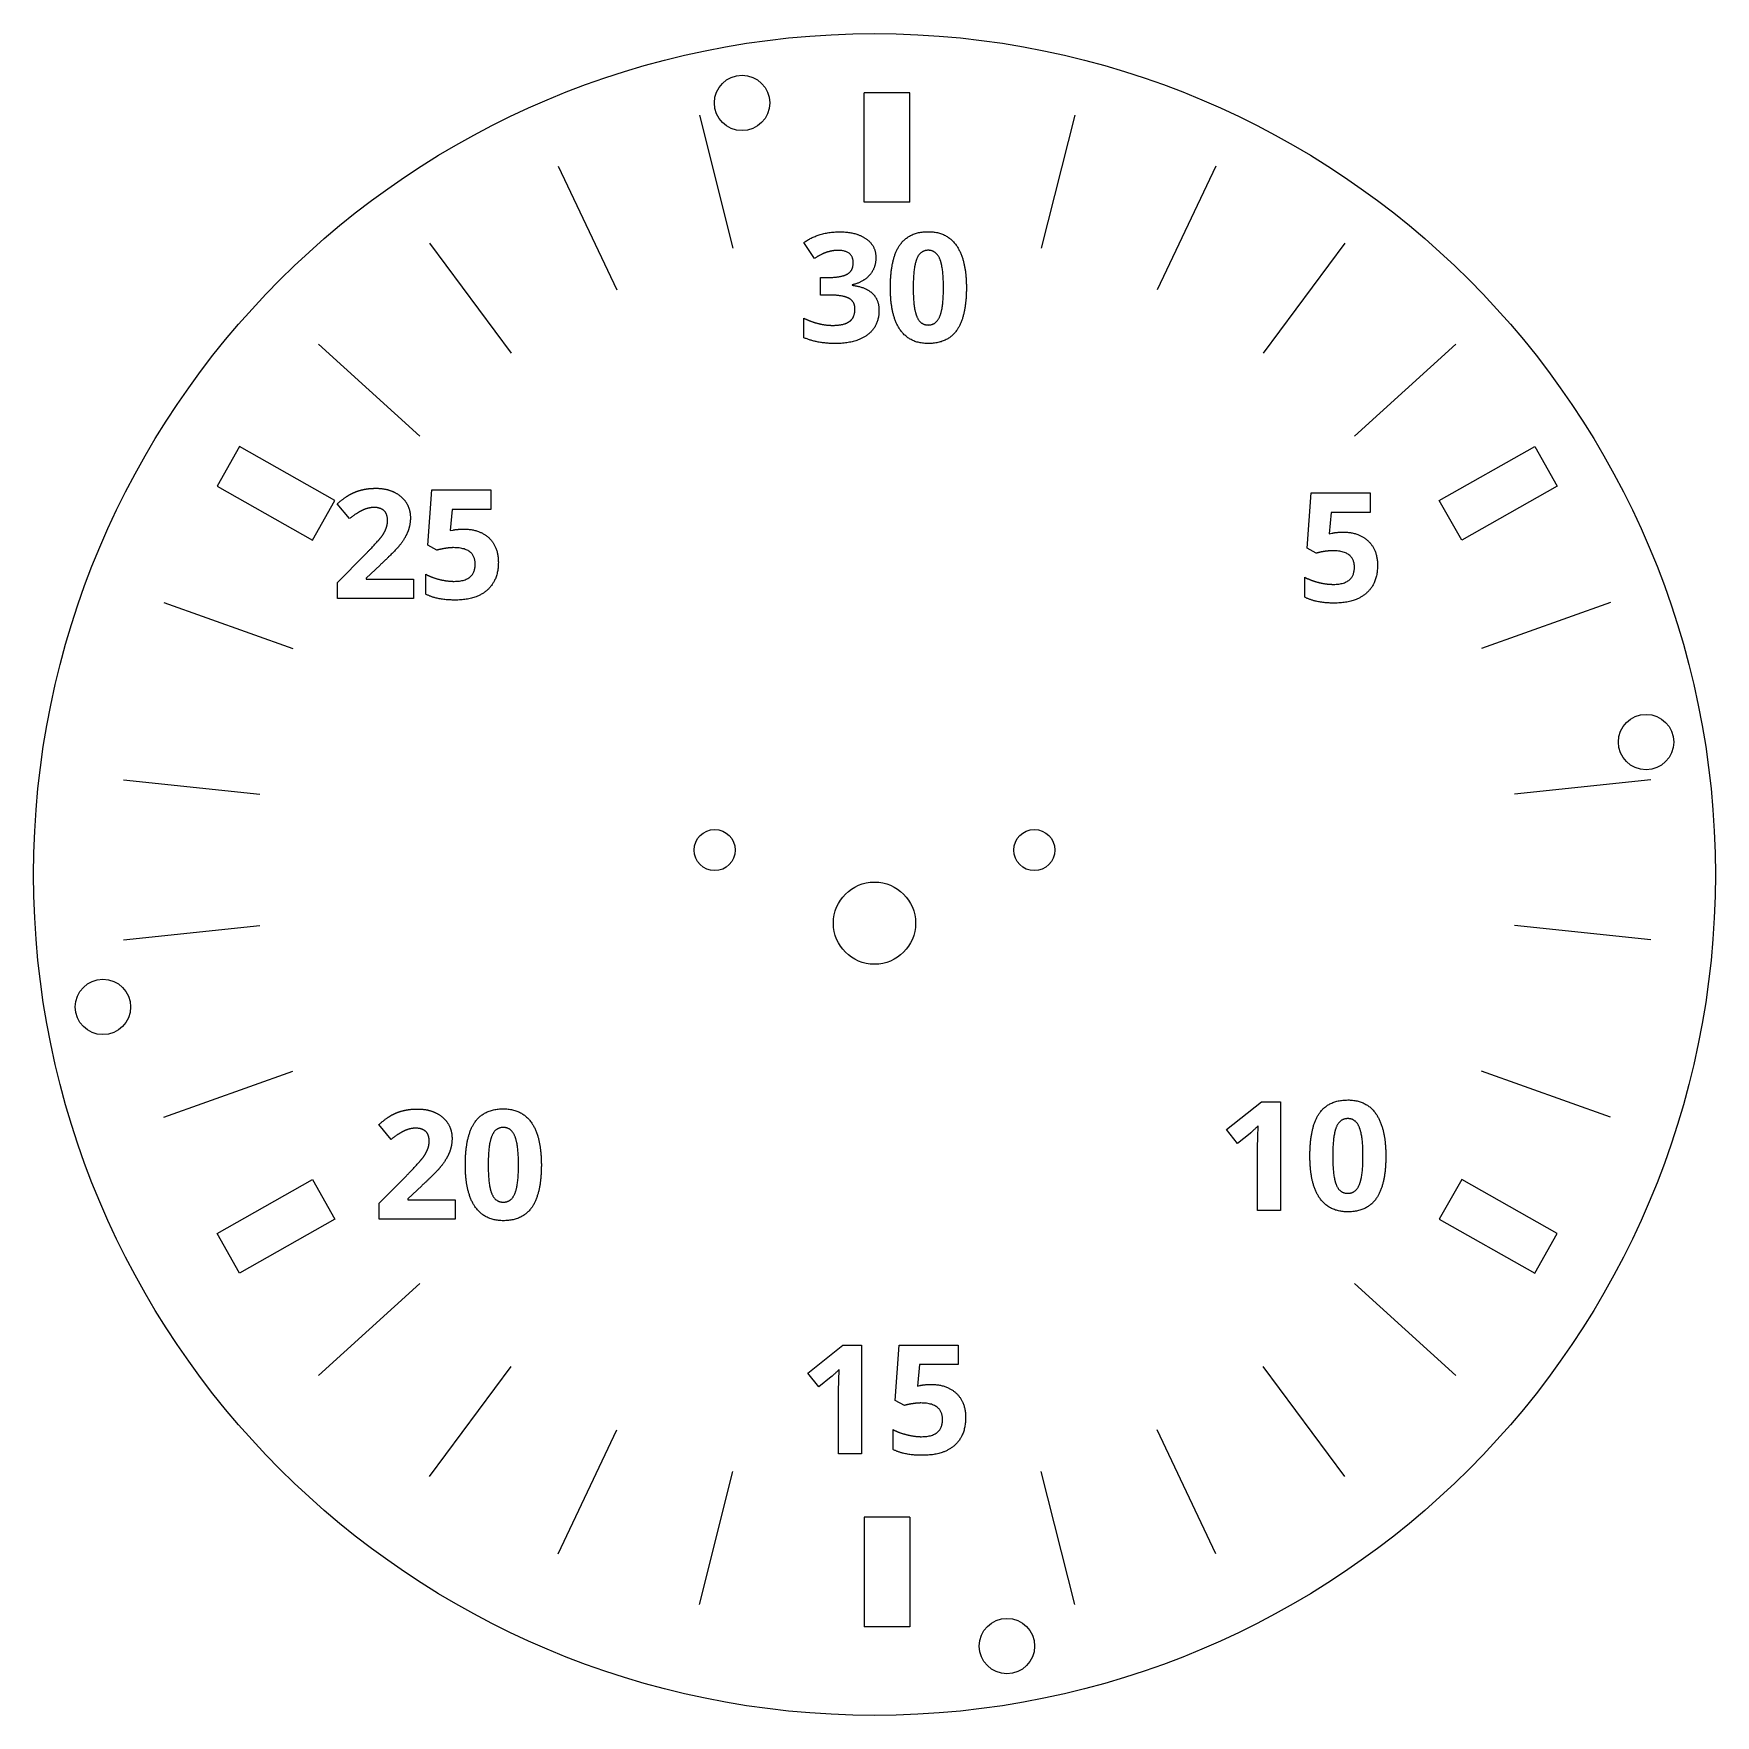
# Model space of a CAD drawing. Extents: x -92 to 92, y -92 to 92.
import ezdxf

# ---------------------------------------------------------------- set-up
doc = ezdxf.new("R2010")
doc.units = 0
doc.layers.add('MODELSKETCH_VISIBLE', color=7, linetype='CONTINUOUS')

msp = doc.modelspace()

# ---------------------------------------------------------------- linework, layer by layer
at = {"layer": 'MODELSKETCH_VISIBLE'}
for p, q in [((-1.12, 73.61), (-1.12, 85.61)), ((3.88, 85.61), (-1.12, 85.61)), ((3.88, 73.61), (3.88, 85.61)), ((-19.16, 83.13), (-15.5, 68.59)), ((21.93, 83.13), (18.26, 68.59)), ((-34.63, 77.58), (-28.21, 64.02)), ((37.39, 77.58), (30.97, 64.02)), ((3.88, 73.61), (-1.12, 73.61)), ((-48.73, 69.12), (-39.79, 57.07)), ((-6.56, 67.47), (-7.72, 69.2)), ((51.49, 69.12), (42.55, 57.07)), ((-5.91, 63.45), (-5.91, 65.38)), ((-5.91, 65.38), (-4.99, 65.38)), ((-2.43, 64.57), (-2.43, 64.52)), ((-5.01, 63.45), (-5.91, 63.45)), ((-7.74, 58.78), (-7.74, 60.92)), ((-60.9, 58.08), (-49.79, 48)), ((63.66, 58.08), (52.55, 48)), ((-69.52, 46.86), (-71.99, 42.51)), ((-59.08, 40.96), (-69.52, 46.86)), ((61.84, 40.96), (72.29, 46.86)), ((72.29, 46.86), (74.75, 42.51)), ((-71.99, 42.51), (-61.54, 36.61)), ((74.75, 42.51), (64.3, 36.61)), ((-61.54, 36.61), (-59.08, 40.96)), ((-57.47, 38.97), (-58.84, 40.59)), ((-48.91, 36.05), (-48.46, 42.12)), ((-48.46, 42.12), (-42.01, 42.12)), ((-42.01, 42.12), (-42.01, 39.98)), ((47.37, 35.72), (47.82, 41.78)), ((47.82, 41.78), (54.27, 41.78)), ((54.27, 41.78), (54.27, 39.65)), ((64.3, 36.61), (61.84, 40.96)), ((-46.25, 39.98), (-46.47, 37.65)), ((-42.01, 39.98), (-46.25, 39.98)), ((50.02, 39.65), (49.8, 37.31)), ((54.27, 39.65), (50.02, 39.65)), ((-46.47, 37.65), (-46.19, 37.71)), ((49.8, 37.31), (50.09, 37.37)), ((-47.91, 35.52), (-48.91, 36.05)), ((48.37, 35.18), (47.37, 35.72)), ((-58.8, 31.97), (-55.82, 34.99)), ((-54.14, 33.89), (-55.67, 32.45)), ((-58.8, 30.22), (-58.8, 31.97)), ((-55.67, 32.45), (-55.67, 32.34)), ((-55.67, 32.34), (-50.49, 32.34)), ((-50.49, 32.34), (-50.49, 30.22)), ((-49.14, 30.7), (-49.14, 32.87)), ((47.13, 30.36), (47.13, 32.54)), ((-77.83, 29.78), (-63.7, 24.75)), ((-50.49, 30.22), (-58.8, 30.22)), ((80.59, 29.78), (66.46, 24.75)), ((-82.24, 10.38), (-67.32, 8.81)), ((85, 10.38), (70.08, 8.81)), ((-82.24, -7.17), (-67.32, -5.6)), ((85, -7.17), (70.08, -5.6)), ((-77.83, -26.57), (-63.7, -21.54)), ((80.59, -26.57), (66.46, -21.54)), ((38.55, -27.93), (42.38, -24.88)), ((42.38, -24.88), (44.45, -24.88)), ((44.45, -24.88), (44.45, -36.78)), ((-52.91, -29), (-54.27, -27.38)), ((41.96, -28.76), (42, -27.52)), ((39.76, -29.44), (38.55, -27.93)), ((41.13, -28.35), (39.76, -29.44)), ((41.93, -29.89), (41.96, -28.76)), ((41.93, -36.78), (41.93, -29.89)), ((-54.24, -36), (-51.26, -32.98)), ((-71.99, -39.3), (-61.54, -33.39)), ((-61.54, -33.39), (-59.08, -37.75)), ((-49.58, -34.08), (-51.11, -35.52)), ((64.3, -33.39), (61.84, -37.75)), ((74.75, -39.3), (64.3, -33.39)), ((-54.24, -37.75), (-54.24, -36)), ((-51.11, -35.52), (-51.11, -35.63)), ((-51.11, -35.63), (-45.93, -35.63)), ((-45.93, -35.63), (-45.93, -37.75)), ((44.45, -36.78), (41.93, -36.78)), ((-59.08, -37.75), (-69.52, -43.65)), ((-45.93, -37.75), (-54.24, -37.75)), ((61.84, -37.75), (72.29, -43.65)), ((-69.52, -43.65), (-71.99, -39.3)), ((72.29, -43.65), (74.75, -39.3)), ((-60.9, -54.87), (-49.79, -44.79)), ((63.66, -54.87), (52.55, -44.79)), ((-7.31, -54.59), (-3.48, -51.54)), ((-3.48, -51.54), (-1.41, -51.54)), ((-1.41, -51.54), (-1.41, -63.44)), ((2.26, -57.6), (2.71, -51.54)), ((2.71, -51.54), (9.16, -51.54)), ((9.16, -51.54), (9.16, -53.67)), ((-48.73, -65.91), (-39.79, -53.86)), ((-6.1, -56.11), (-7.31, -54.59)), ((-4.73, -55.01), (-6.1, -56.11)), ((-3.9, -55.42), (-3.86, -54.19)), ((4.92, -53.67), (4.7, -56.01)), ((9.16, -53.67), (4.92, -53.67)), ((51.49, -65.91), (42.55, -53.86)), ((-3.93, -56.55), (-3.9, -55.42)), ((-3.93, -63.44), (-3.93, -56.55)), ((4.7, -56.01), (4.98, -55.95)), ((3.27, -58.14), (2.26, -57.6)), ((-34.63, -74.37), (-28.21, -60.81)), ((2.03, -62.96), (2.03, -60.79)), ((37.39, -74.37), (30.97, -60.81)), ((-1.41, -63.44), (-3.93, -63.44)), ((-19.16, -79.92), (-15.5, -65.38)), ((21.93, -79.92), (18.26, -65.38)), ((-1.12, -70.39), (-1.12, -82.39)), ((3.88, -70.39), (-1.12, -70.39)), ((3.88, -70.39), (3.88, -82.39)), ((3.88, -82.39), (-1.12, -82.39)), ((3.88, -82.39), (-1.12, -82.39))]:
    msp.add_line(p, q, dxfattribs=at)
for centre, radius in [((0, 0), 92.08), ((-14.5, 84.49), 3.03), ((84.49, 14.5), 3.03), ((-17.5, 2.67), 2.25), ((17.5, 2.67), 2.25), ((0, -5.33), 4.5), ((-84.49, -14.5), 3.03), ((14.5, -84.49), 3.03)]:
    msp.add_circle(centre, radius, dxfattribs=at)
for points in [[(-7.72, 69.2), (-6.1, 70.37), (-3.84, 70.37)], [(-3.84, 70.37), (-2, 70.37), (-0.93, 69.62)], [(2.76, 68.9), (3.78, 70.39), (5.89, 70.39)], [(5.89, 70.39), (7.95, 70.39), (9, 68.83)], [(-5.21, 68.14), (-5.82, 67.95), (-6.56, 67.47)], [(-4.02, 68.34), (-4.61, 68.34), (-5.21, 68.14)], [(-2.33, 66.99), (-2.33, 68.34), (-4.02, 68.34)], [(-0.93, 69.62), (0.15, 68.87), (0.15, 67.54)], [(1.74, 64.25), (1.74, 67.4), (2.76, 68.9)], [(5.89, 68.35), (5, 68.35), (4.62, 67.4)], [(7.16, 67.4), (6.76, 68.35), (5.89, 68.35)], [(9, 68.83), (10.06, 67.26), (10.06, 64.25)], [(-2.97, 65.75), (-2.33, 66.11), (-2.33, 66.99)], [(0.15, 67.54), (0.15, 66.43), (-0.53, 65.64)], [(4.62, 67.4), (4.24, 66.44), (4.24, 64.25)], [(7.55, 64.25), (7.55, 66.44), (7.16, 67.4)], [(-4.99, 65.38), (-3.61, 65.38), (-2.97, 65.75)], [(-0.53, 65.64), (-1.21, 64.86), (-2.43, 64.57)], [(-2.43, 64.52), (-0.99, 64.34), (-0.25, 63.65)], [(-2.82, 63.1), (-3.51, 63.45), (-5.01, 63.45)], [(-2.14, 61.92), (-2.14, 62.75), (-2.82, 63.1)], [(-0.25, 63.65), (0.49, 62.95), (0.49, 61.77)], [(2.78, 59.69), (1.74, 61.23), (1.74, 64.25)], [(4.24, 64.25), (4.24, 62.06), (4.62, 61.12)], [(7.16, 61.13), (7.55, 62.09), (7.55, 64.25)], [(10.06, 64.25), (10.06, 61.14), (9.04, 59.64)], [(-7.74, 60.92), (-7.05, 60.57), (-6.22, 60.35)], [(-2.74, 60.56), (-2.14, 60.98), (-2.14, 61.92)], [(0.49, 61.77), (0.49, 60.05), (-0.75, 59.1)], [(4.62, 61.12), (4.99, 60.17), (5.89, 60.17)], [(5.89, 60.17), (6.77, 60.17), (7.16, 61.13)], [(-6.22, 60.35), (-5.39, 60.13), (-4.58, 60.13)], [(-4.58, 60.13), (-3.33, 60.13), (-2.74, 60.56)], [(-0.75, 59.1), (-2, 58.14), (-4.31, 58.14)], [(5.89, 58.14), (3.83, 58.14), (2.78, 59.69)], [(9.04, 59.64), (8.01, 58.14), (5.89, 58.14)], [(-4.31, 58.14), (-6.24, 58.14), (-7.74, 58.78)], [(-58.84, 40.59), (-57.96, 41.34), (-57.38, 41.64)], [(-57.38, 41.64), (-56.8, 41.95), (-56.12, 42.12)], [(-56.12, 42.12), (-55.43, 42.29), (-54.59, 42.29)], [(-54.59, 42.29), (-53.47, 42.29), (-52.62, 41.88)], [(-52.62, 41.88), (-51.76, 41.47), (-51.29, 40.74)], [(-51.29, 40.74), (-50.82, 40.01), (-50.82, 39.06)], [(-56.11, 39.87), (-56.76, 39.55), (-57.47, 38.97)], [(-54.77, 40.19), (-55.46, 40.19), (-56.11, 39.87)], [(-53.71, 39.84), (-54.11, 40.19), (-54.77, 40.19)], [(-53.32, 38.77), (-53.32, 39.49), (-53.71, 39.84)], [(-53.5, 37.84), (-53.32, 38.29), (-53.32, 38.77)], [(-50.82, 39.06), (-50.82, 38.24), (-51.11, 37.52)], [(-55.82, 34.99), (-54.49, 36.35), (-54.08, 36.87)], [(-54.08, 36.87), (-53.68, 37.4), (-53.5, 37.84)], [(-51.11, 37.52), (-51.4, 36.8), (-52, 36.04)], [(-46.19, 37.71), (-45.69, 37.82), (-44.96, 37.82)], [(-44.96, 37.82), (-43.24, 37.82), (-42.21, 36.85)], [(-42.21, 36.85), (-41.19, 35.88), (-41.19, 34.2)], [(50.09, 37.37), (50.58, 37.49), (51.32, 37.49)], [(51.32, 37.49), (53.04, 37.49), (54.06, 36.52)], [(-52, 36.04), (-52.61, 35.29), (-54.14, 33.89)], [(-47.06, 35.7), (-47.58, 35.61), (-47.91, 35.52)], [(-46.11, 35.79), (-46.54, 35.79), (-47.06, 35.7)], [(-43.72, 33.99), (-43.72, 35.79), (-46.11, 35.79)], [(49.22, 35.37), (48.7, 35.28), (48.37, 35.18)], [(50.17, 35.45), (49.74, 35.45), (49.22, 35.37)], [(52.55, 33.65), (52.55, 35.45), (50.17, 35.45)], [(54.06, 36.52), (55.08, 35.55), (55.08, 33.86)], [(-46.03, 32.1), (-43.72, 32.1), (-43.72, 33.99)], [(-41.19, 34.2), (-41.19, 32.21), (-42.42, 31.13)], [(50.25, 31.77), (52.55, 31.77), (52.55, 33.65)], [(55.08, 33.86), (55.08, 31.87), (53.86, 30.8)], [(-49.14, 32.87), (-48.5, 32.53), (-47.65, 32.31)], [(-47.65, 32.31), (-46.79, 32.1), (-46.03, 32.1)], [(47.13, 32.54), (47.77, 32.2), (48.63, 31.98)], [(48.63, 31.98), (49.49, 31.77), (50.25, 31.77)], [(-45.94, 30.05), (-47.92, 30.05), (-49.14, 30.7)], [(-42.42, 31.13), (-43.65, 30.05), (-45.94, 30.05)], [(50.34, 29.72), (48.35, 29.72), (47.13, 30.36)], [(53.86, 30.8), (52.63, 29.72), (50.34, 29.72)], [(-51.56, -25.85), (-50.87, -25.68), (-50.03, -25.68)], [(-50.03, -25.68), (-48.91, -25.68), (-48.06, -26.09)], [(-43.78, -27.15), (-42.76, -25.66), (-40.64, -25.66)], [(-40.64, -25.66), (-38.58, -25.66), (-37.53, -27.22)], [(48.69, -26.18), (49.71, -24.69), (51.83, -24.69)], [(51.83, -24.69), (53.89, -24.69), (54.94, -26.25)], [(-54.27, -27.38), (-53.4, -26.63), (-52.82, -26.32)], [(-52.82, -26.32), (-52.24, -26.01), (-51.56, -25.85)], [(-48.06, -26.09), (-47.2, -26.49), (-46.73, -27.22)], [(-46.73, -27.22), (-46.26, -27.96), (-46.26, -28.9)], [(-44.8, -31.8), (-44.8, -28.65), (-43.78, -27.15)], [(-37.53, -27.22), (-36.48, -28.79), (-36.48, -31.8)], [(42, -27.52), (41.37, -28.15), (41.13, -28.35)], [(47.68, -30.83), (47.68, -27.68), (48.69, -26.18)], [(51.83, -26.73), (50.94, -26.73), (50.56, -27.68)], [(53.09, -27.68), (52.7, -26.73), (51.83, -26.73)], [(54.94, -26.25), (55.99, -27.82), (55.99, -30.83)], [(-51.55, -28.1), (-52.2, -28.41), (-52.91, -29)], [(-50.21, -27.78), (-50.9, -27.78), (-51.55, -28.1)], [(-49.15, -28.13), (-49.55, -27.78), (-50.21, -27.78)], [(-48.76, -29.19), (-48.76, -28.48), (-49.15, -28.13)], [(-48.94, -30.12), (-48.76, -29.67), (-48.76, -29.19)], [(-46.26, -28.9), (-46.26, -29.72), (-46.55, -30.44)], [(-41.91, -28.65), (-42.3, -29.61), (-42.3, -31.8)], [(-40.64, -27.7), (-41.53, -27.7), (-41.91, -28.65)], [(-39.38, -28.65), (-39.77, -27.7), (-40.64, -27.7)], [(-38.98, -31.8), (-38.98, -29.61), (-39.38, -28.65)], [(50.56, -27.68), (50.18, -28.64), (50.18, -30.83)], [(53.49, -30.83), (53.49, -28.64), (53.09, -27.68)], [(-51.26, -32.98), (-49.93, -31.62), (-49.52, -31.09)], [(-49.52, -31.09), (-49.12, -30.57), (-48.94, -30.12)], [(-46.55, -30.44), (-46.84, -31.16), (-47.44, -31.92)], [(48.72, -35.39), (47.68, -33.85), (47.68, -30.83)], [(50.18, -30.83), (50.18, -33.02), (50.55, -33.96)], [(53.1, -33.95), (53.49, -32.99), (53.49, -30.83)], [(55.99, -30.83), (55.99, -33.94), (54.97, -35.44)], [(-47.44, -31.92), (-48.05, -32.68), (-49.58, -34.08)], [(-43.75, -36.36), (-44.8, -34.82), (-44.8, -31.8)], [(-42.3, -31.8), (-42.3, -33.99), (-41.92, -34.93)], [(-39.37, -34.92), (-38.98, -33.96), (-38.98, -31.8)], [(-36.48, -31.8), (-36.48, -34.91), (-37.5, -36.41)], [(-41.92, -34.93), (-41.54, -35.88), (-40.64, -35.88)], [(-40.64, -35.88), (-39.76, -35.88), (-39.37, -34.92)], [(50.55, -33.96), (50.93, -34.91), (51.83, -34.91)], [(51.83, -34.91), (52.71, -34.91), (53.1, -33.95)], [(-40.64, -37.91), (-42.7, -37.91), (-43.75, -36.36)], [(-37.5, -36.41), (-38.52, -37.91), (-40.64, -37.91)], [(51.83, -36.94), (49.77, -36.94), (48.72, -35.39)], [(54.97, -35.44), (53.95, -36.94), (51.83, -36.94)], [(-3.86, -54.19), (-4.49, -54.81), (-4.73, -55.01)], [(4.98, -55.95), (5.48, -55.84), (6.21, -55.84)], [(6.21, -55.84), (7.94, -55.84), (8.96, -56.81)], [(8.96, -56.81), (9.98, -57.77), (9.98, -59.46)], [(4.11, -57.96), (3.59, -58.04), (3.27, -58.14)], [(5.06, -57.87), (4.63, -57.87), (4.11, -57.96)], [(7.45, -59.67), (7.45, -57.87), (5.06, -57.87)], [(5.14, -61.56), (7.45, -61.56), (7.45, -59.67)], [(9.98, -59.46), (9.98, -61.45), (8.75, -62.53)], [(2.03, -60.79), (2.67, -61.13), (3.53, -61.34)], [(3.53, -61.34), (4.38, -61.56), (5.14, -61.56)], [(8.75, -62.53), (7.52, -63.6), (5.24, -63.6)], [(5.24, -63.6), (3.25, -63.6), (2.03, -62.96)]]:
    msp.add_open_spline(points, degree=2, dxfattribs=at)

doc.saveas('drawing.dxf')
